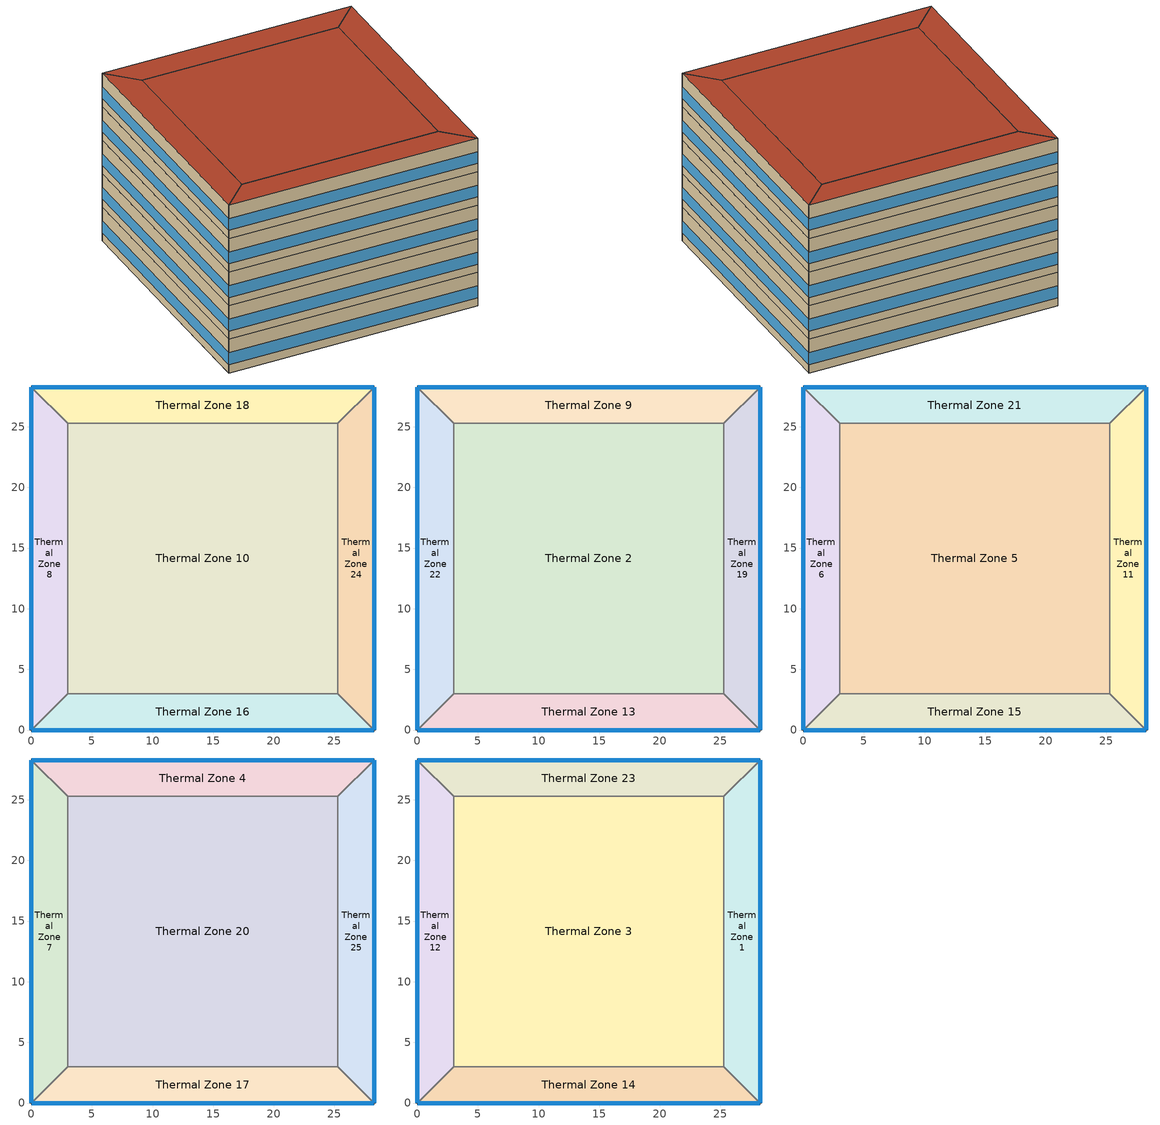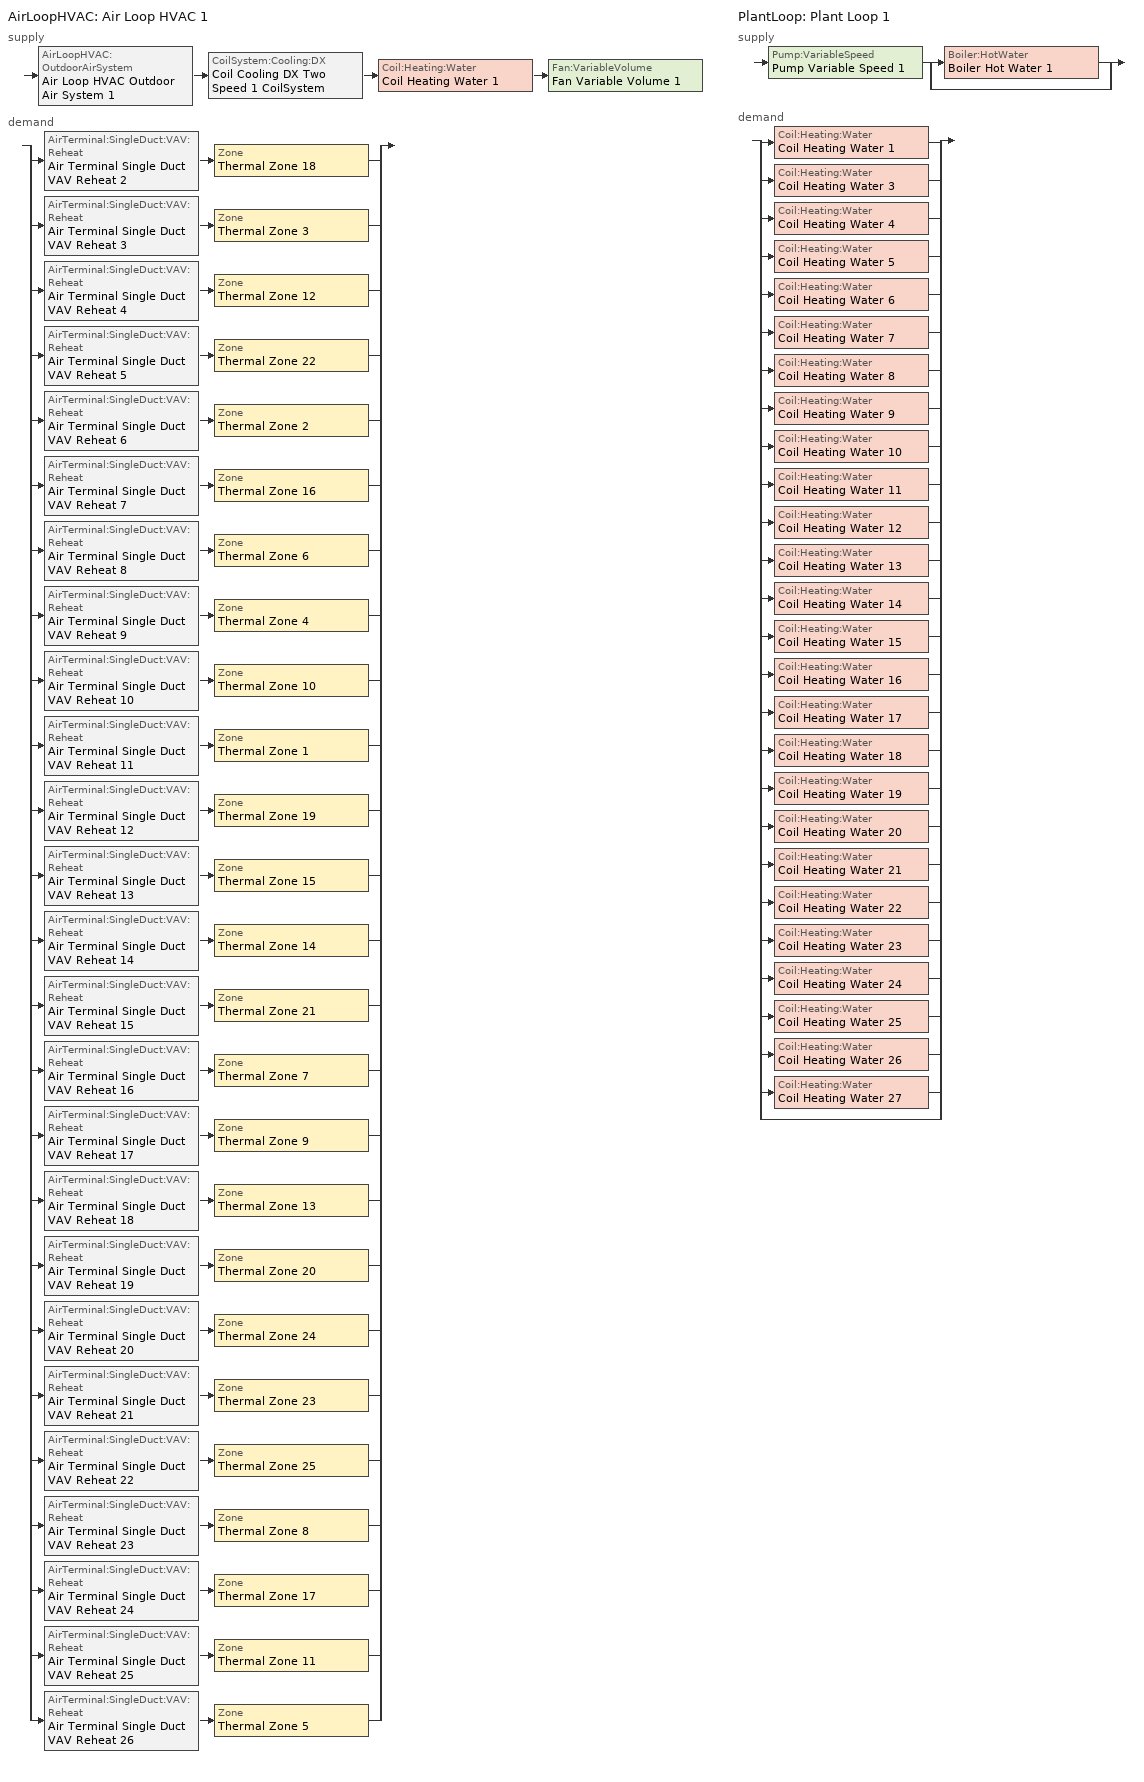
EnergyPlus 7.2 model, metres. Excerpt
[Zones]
Thermal Zone 8
 floor ground (000_ExtSlabCarpet_4in_ClimateZone 1-8): 0,0 0,28.28 3,25.28 3,3 z0
 wall outside (ASHRAE_189.1-2009_ExtWall_SteelFrame_ClimateZone 4-8): 0,28.28 0,0 z0:4
 wall to Thermal Zone 10 (000_Interior Wall): 3,3 3,25.28 z0:4
 wall to Thermal Zone 18 (000_Interior Wall): 3,25.28 0,28.28 z0:4
 wall to Thermal Zone 16 (000_Interior Wall): 0,0 3,3 z0:4
 window (ASHRAE_189.1-2009_ExtWindow_ClimateZone 4-5): 0,28.26 0,0.03 z1:2.4
Thermal Zone 18
 floor ground (000_ExtSlabCarpet_4in_ClimateZone 1-8): 0,28.28 28.28,28.28 25.28,25.28 3,25.28 z0
 wall outside (ASHRAE_189.1-2009_ExtWall_SteelFrame_ClimateZone 4-8): 28.28,28.28 0,28.28 z0:4
 wall to Thermal Zone 24 (000_Interior Wall): 25.28,25.28 28.28,28.28 z0:4
 wall to Thermal Zone 10 (000_Interior Wall): 3,25.28 25.28,25.28 z0:4
 window (ASHRAE_189.1-2009_ExtWindow_ClimateZone 4-5): 28.26,28.28 0.03,28.28 z1:2.4
Thermal Zone 16
 floor ground (000_ExtSlabCarpet_4in_ClimateZone 1-8): 28.28,0 0,0 3,3 25.28,3 z0
 wall outside (ASHRAE_189.1-2009_ExtWall_SteelFrame_ClimateZone 4-8): 0,0 28.28,0 z0:4
 wall to Thermal Zone 24 (000_Interior Wall): 28.28,0 25.28,3 z0:4
 wall to Thermal Zone 10 (000_Interior Wall): 25.28,3 3,3 z0:4
 window (ASHRAE_189.1-2009_ExtWindow_ClimateZone 4-5): 0.03,0 28.26,0 z1:2.4
Thermal Zone 10
 floor ground (000_ExtSlabCarpet_4in_ClimateZone 1-8): 3,3 3,25.28 25.28,25.28 25.28,3 z0
 wall to Thermal Zone 24 (000_Interior Wall): 25.28,3 25.28,25.28 z0:4
Thermal Zone 24
 floor ground (000_ExtSlabCarpet_4in_ClimateZone 1-8): 28.28,28.28 28.28,0 25.28,3 25.28,25.28 z0
 wall outside (ASHRAE_189.1-2009_ExtWall_SteelFrame_ClimateZone 4-8): 28.28,0 28.28,28.28 z0:4
 window (ASHRAE_189.1-2009_ExtWindow_ClimateZone 4-5): 28.28,0.03 28.28,28.26 z1:2.4
Thermal Zone 19
 floor to Thermal Zone 24 (000_Interior Floor): 28.28,28.28 28.28,0 25.28,3 25.28,25.28 z4
 wall outside (ASHRAE_189.1-2009_ExtWall_SteelFrame_ClimateZone 4-8): 28.28,0 28.28,28.28 z4:8
 wall to Thermal Zone 2 (000_Interior Wall): 25.28,25.28 25.28,3 z4:8
 wall to Thermal Zone 9 (000_Interior Wall): 28.28,28.28 25.28,25.28 z4:8
 wall to Thermal Zone 13 (000_Interior Wall): 25.28,3 28.28,0 z4:8
 window (ASHRAE_189.1-2009_ExtWindow_ClimateZone 4-5): 28.28,0.03 28.28,28.26 z5:6.4
Thermal Zone 9
 floor to Thermal Zone 18 (000_Interior Floor): 0,28.28 28.28,28.28 25.28,25.28 3,25.28 z4
 wall outside (ASHRAE_189.1-2009_ExtWall_SteelFrame_ClimateZone 4-8): 28.28,28.28 0,28.28 z4:8
 wall to Thermal Zone 2 (000_Interior Wall): 3,25.28 25.28,25.28 z4:8
 wall to Thermal Zone 22 (000_Interior Wall): 0,28.28 3,25.28 z4:8
 window (ASHRAE_189.1-2009_ExtWindow_ClimateZone 4-5): 28.26,28.28 0.03,28.28 z5:6.4
Thermal Zone 2
 floor to Thermal Zone 10 (000_Interior Floor): 3,3 3,25.28 25.28,25.28 25.28,3 z4
 wall to Thermal Zone 22 (000_Interior Wall): 3,25.28 3,3 z4:8
 wall to Thermal Zone 13 (000_Interior Wall): 3,3 25.28,3 z4:8
Thermal Zone 22
 floor to Thermal Zone 8 (000_Interior Floor): 0,0 0,28.28 3,25.28 3,3 z4
 wall outside (ASHRAE_189.1-2009_ExtWall_SteelFrame_ClimateZone 4-8): 0,28.28 0,0 z4:8
 wall to Thermal Zone 13 (000_Interior Wall): 0,0 3,3 z4:8
 window (ASHRAE_189.1-2009_ExtWindow_ClimateZone 4-5): 0,28.26 0,0.03 z5:6.4
Thermal Zone 13
 floor to Thermal Zone 16 (000_Interior Floor): 28.28,0 0,0 3,3 25.28,3 z4
 wall outside (ASHRAE_189.1-2009_ExtWall_SteelFrame_ClimateZone 4-8): 0,0 28.28,0 z4:8
 window (ASHRAE_189.1-2009_ExtWindow_ClimateZone 4-5): 0.03,0 28.26,0 z5:6.4
Thermal Zone 6
 floor to Thermal Zone 22 (000_Interior Floor): 0,0 0,28.28 3,25.28 3,3 z8
 wall outside (ASHRAE_189.1-2009_ExtWall_SteelFrame_ClimateZone 4-8): 0,28.28 0,0 z8:12
 wall to Thermal Zone 5 (000_Interior Wall): 3,3 3,25.28 z8:12
 wall to Thermal Zone 15 (000_Interior Wall): 0,0 3,3 z8:12
 wall to Thermal Zone 21 (000_Interior Wall): 3,25.28 0,28.28 z8:12
 window (ASHRAE_189.1-2009_ExtWindow_ClimateZone 4-5): 0,28.26 0,0.03 z9:10.4
Thermal Zone 11
 floor to Thermal Zone 19 (000_Interior Floor): 28.28,28.28 28.28,0 25.28,3 25.28,25.28 z8
 wall outside (ASHRAE_189.1-2009_ExtWall_SteelFrame_ClimateZone 4-8): 28.28,0 28.28,28.28 z8:12
 wall to Thermal Zone 21 (000_Interior Wall): 28.28,28.28 25.28,25.28 z8:12
 wall to Thermal Zone 5 (000_Interior Wall): 25.28,25.28 25.28,3 z8:12
 wall to Thermal Zone 15 (000_Interior Wall): 25.28,3 28.28,0 z8:12
 window (ASHRAE_189.1-2009_ExtWindow_ClimateZone 4-5): 28.28,0.03 28.28,28.26 z9:10.4
Thermal Zone 21
 floor to Thermal Zone 9 (000_Interior Floor): 0,28.28 28.28,28.28 25.28,25.28 3,25.28 z8
 wall outside (ASHRAE_189.1-2009_ExtWall_SteelFrame_ClimateZone 4-8): 28.28,28.28 0,28.28 z8:12
 wall to Thermal Zone 5 (000_Interior Wall): 3,25.28 25.28,25.28 z8:12
 window (ASHRAE_189.1-2009_ExtWindow_ClimateZone 4-5): 28.26,28.28 0.03,28.28 z9:10.4
Thermal Zone 15
 floor to Thermal Zone 13 (000_Interior Floor): 28.28,0 0,0 3,3 25.28,3 z8
 wall outside (ASHRAE_189.1-2009_ExtWall_SteelFrame_ClimateZone 4-8): 0,0 28.28,0 z8:12
 wall to Thermal Zone 5 (000_Interior Wall): 25.28,3 3,3 z8:12
 window (ASHRAE_189.1-2009_ExtWindow_ClimateZone 4-5): 0.03,0 28.26,0 z9:10.4
Thermal Zone 5
 floor to Thermal Zone 2 (000_Interior Floor): 3,3 3,25.28 25.28,25.28 25.28,3 z8
Thermal Zone 20
 floor to Thermal Zone 5 (000_Interior Floor): 3,3 3,25.28 25.28,25.28 25.28,3 z12
 wall to Thermal Zone 4 (000_Interior Wall): 25.28,25.28 3,25.28 z12:16
 wall to Thermal Zone 7 (000_Interior Wall): 3,25.28 3,3 z12:16
 wall to Thermal Zone 25 (000_Interior Wall): 25.28,3 25.28,25.28 z12:16
 wall to Thermal Zone 17 (000_Interior Wall): 3,3 25.28,3 z12:16
Thermal Zone 17
 floor to Thermal Zone 15 (000_Interior Floor): 28.28,0 0,0 3,3 25.28,3 z12
 wall outside (ASHRAE_189.1-2009_ExtWall_SteelFrame_ClimateZone 4-8): 0,0 28.28,0 z12:16
 wall to Thermal Zone 7 (000_Interior Wall): 3,3 0,0 z12:16
 wall to Thermal Zone 25 (000_Interior Wall): 28.28,0 25.28,3 z12:16
 window (ASHRAE_189.1-2009_ExtWindow_ClimateZone 4-5): 0.03,0 28.26,0 z13:14.4
Thermal Zone 7
 floor to Thermal Zone 6 (000_Interior Floor): 0,0 0,28.28 3,25.28 3,3 z12
 wall outside (ASHRAE_189.1-2009_ExtWall_SteelFrame_ClimateZone 4-8): 0,28.28 0,0 z12:16
 wall to Thermal Zone 4 (000_Interior Wall): 3,25.28 0,28.28 z12:16
 window (ASHRAE_189.1-2009_ExtWindow_ClimateZone 4-5): 0,28.26 0,0.03 z13:14.4
Thermal Zone 25
 floor to Thermal Zone 11 (000_Interior Floor): 28.28,28.28 28.28,0 25.28,3 25.28,25.28 z12
 wall outside (ASHRAE_189.1-2009_ExtWall_SteelFrame_ClimateZone 4-8): 28.28,0 28.28,28.28 z12:16
 wall to Thermal Zone 4 (000_Interior Wall): 28.28,28.28 25.28,25.28 z12:16
 window (ASHRAE_189.1-2009_ExtWindow_ClimateZone 4-5): 28.28,0.03 28.28,28.26 z13:14.4
Thermal Zone 4
 floor to Thermal Zone 21 (000_Interior Floor): 0,28.28 28.28,28.28 25.28,25.28 3,25.28 z12
 wall outside (ASHRAE_189.1-2009_ExtWall_SteelFrame_ClimateZone 4-8): 28.28,28.28 0,28.28 z12:16
 window (ASHRAE_189.1-2009_ExtWindow_ClimateZone 4-5): 28.26,28.28 0.03,28.28 z13:14.4
Thermal Zone 12
 floor to Thermal Zone 7 (000_Interior Floor): 0,0 0,28.28 3,25.28 3,3 z16
 wall outside (ASHRAE_189.1-2009_ExtWall_SteelFrame_ClimateZone 4-8): 0,28.28 0,0 z16:20
 wall to Thermal Zone 14 (000_Interior Wall): 0,0 3,3 z16:20
 wall to Thermal Zone 3 (000_Interior Wall): 3,3 3,25.28 z16:20
 wall to Thermal Zone 23 (000_Interior Wall): 3,25.28 0,28.28 z16:20
 window (ASHRAE_189.1-2009_ExtWindow_ClimateZone 4-5): 0,28.26 0,0.03 z17:18.4
 roof outside (ASHRAE_189.1-2009_ExtRoof_IEAD_ClimateZone 2-5): 3,3 3,25.28 0,28.28 0,0 z20
Thermal Zone 3
 floor to Thermal Zone 20 (000_Interior Floor): 3,3 3,25.28 25.28,25.28 25.28,3 z16
 wall to Thermal Zone 23 (000_Interior Wall): 25.28,25.28 3,25.28 z16:20
 wall to Thermal Zone 14 (000_Interior Wall): 3,3 25.28,3 z16:20
 wall to Thermal Zone 1 (000_Interior Wall): 25.28,3 25.28,25.28 z16:20
 roof outside (ASHRAE_189.1-2009_ExtRoof_IEAD_ClimateZone 2-5): 25.28,3 25.28,25.28 3,25.28 3,3 z20
Thermal Zone 1
 floor to Thermal Zone 25 (000_Interior Floor): 28.28,28.28 28.28,0 25.28,3 25.28,25.28 z16
 wall outside (ASHRAE_189.1-2009_ExtWall_SteelFrame_ClimateZone 4-8): 28.28,0 28.28,28.28 z16:20
 wall to Thermal Zone 23 (000_Interior Wall): 28.28,28.28 25.28,25.28 z16:20
 wall to Thermal Zone 14 (000_Interior Wall): 25.28,3 28.28,0 z16:20
 window (ASHRAE_189.1-2009_ExtWindow_ClimateZone 4-5): 28.28,0.03 28.28,28.26 z17:18.4
 roof outside (ASHRAE_189.1-2009_ExtRoof_IEAD_ClimateZone 2-5): 25.28,25.28 25.28,3 28.28,0 28.28,28.28 z20
Thermal Zone 23
 floor to Thermal Zone 4 (000_Interior Floor): 0,28.28 28.28,28.28 25.28,25.28 3,25.28 z16
 wall outside (ASHRAE_189.1-2009_ExtWall_SteelFrame_ClimateZone 4-8): 28.28,28.28 0,28.28 z16:20
 window (ASHRAE_189.1-2009_ExtWindow_ClimateZone 4-5): 28.26,28.28 0.03,28.28 z17:18.4
 roof outside (ASHRAE_189.1-2009_ExtRoof_IEAD_ClimateZone 2-5): 3,25.28 25.28,25.28 28.28,28.28 0,28.28 z20
Thermal Zone 14
 floor to Thermal Zone 17 (000_Interior Floor): 28.28,0 0,0 3,3 25.28,3 z16
 wall outside (ASHRAE_189.1-2009_ExtWall_SteelFrame_ClimateZone 4-8): 0,0 28.28,0 z16:20
 window (ASHRAE_189.1-2009_ExtWindow_ClimateZone 4-5): 0.03,0 28.26,0 z17:18.4
 roof outside (ASHRAE_189.1-2009_ExtRoof_IEAD_ClimateZone 2-5): 25.28,3 3,3 0,0 28.28,0 z20
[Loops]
AirLoopHVAC 'Air Loop HVAC 1'
 supply: AirLoopHVAC:OutdoorAirSystem 'Air Loop HVAC Outdoor Air System 1' > CoilSystem:Cooling:DX 'Coil Cooling DX Two Speed 1 CoilSystem' > Coil:Heating:Water 'Coil Heating Water 1' > Fan:VariableVolume 'Fan Variable Volume 1'
 demand: split
  | AirTerminal:SingleDuct:VAV:Reheat 'Air Terminal Single Duct VAV Reheat 2' > Zone 'Thermal Zone 18'
  | AirTerminal:SingleDuct:VAV:Reheat 'Air Terminal Single Duct VAV Reheat 3' > Zone 'Thermal Zone 3'
  | AirTerminal:SingleDuct:VAV:Reheat 'Air Terminal Single Duct VAV Reheat 4' > Zone 'Thermal Zone 12'
  | AirTerminal:SingleDuct:VAV:Reheat 'Air Terminal Single Duct VAV Reheat 5' > Zone 'Thermal Zone 22'
  | AirTerminal:SingleDuct:VAV:Reheat 'Air Terminal Single Duct VAV Reheat 6' > Zone 'Thermal Zone 2'
  | AirTerminal:SingleDuct:VAV:Reheat 'Air Terminal Single Duct VAV Reheat 7' > Zone 'Thermal Zone 16'
  | AirTerminal:SingleDuct:VAV:Reheat 'Air Terminal Single Duct VAV Reheat 8' > Zone 'Thermal Zone 6'
  | AirTerminal:SingleDuct:VAV:Reheat 'Air Terminal Single Duct VAV Reheat 9' > Zone 'Thermal Zone 4'
  | AirTerminal:SingleDuct:VAV:Reheat 'Air Terminal Single Duct VAV Reheat 10' > Zone 'Thermal Zone 10'
  | AirTerminal:SingleDuct:VAV:Reheat 'Air Terminal Single Duct VAV Reheat 11' > Zone 'Thermal Zone 1'
  | AirTerminal:SingleDuct:VAV:Reheat 'Air Terminal Single Duct VAV Reheat 12' > Zone 'Thermal Zone 19'
  | AirTerminal:SingleDuct:VAV:Reheat 'Air Terminal Single Duct VAV Reheat 13' > Zone 'Thermal Zone 15'
  | AirTerminal:SingleDuct:VAV:Reheat 'Air Terminal Single Duct VAV Reheat 14' > Zone 'Thermal Zone 14'
  | AirTerminal:SingleDuct:VAV:Reheat 'Air Terminal Single Duct VAV Reheat 15' > Zone 'Thermal Zone 21'
  | AirTerminal:SingleDuct:VAV:Reheat 'Air Terminal Single Duct VAV Reheat 16' > Zone 'Thermal Zone 7'
  | AirTerminal:SingleDuct:VAV:Reheat 'Air Terminal Single Duct VAV Reheat 17' > Zone 'Thermal Zone 9'
  | AirTerminal:SingleDuct:VAV:Reheat 'Air Terminal Single Duct VAV Reheat 18' > Zone 'Thermal Zone 13'
  | AirTerminal:SingleDuct:VAV:Reheat 'Air Terminal Single Duct VAV Reheat 19' > Zone 'Thermal Zone 20'
  | AirTerminal:SingleDuct:VAV:Reheat 'Air Terminal Single Duct VAV Reheat 20' > Zone 'Thermal Zone 24'
  | AirTerminal:SingleDuct:VAV:Reheat 'Air Terminal Single Duct VAV Reheat 21' > Zone 'Thermal Zone 23'
  | AirTerminal:SingleDuct:VAV:Reheat 'Air Terminal Single Duct VAV Reheat 22' > Zone 'Thermal Zone 25'
  | AirTerminal:SingleDuct:VAV:Reheat 'Air Terminal Single Duct VAV Reheat 23' > Zone 'Thermal Zone 8'
  | AirTerminal:SingleDuct:VAV:Reheat 'Air Terminal Single Duct VAV Reheat 24' > Zone 'Thermal Zone 17'
  | AirTerminal:SingleDuct:VAV:Reheat 'Air Terminal Single Duct VAV Reheat 25' > Zone 'Thermal Zone 11'
  | AirTerminal:SingleDuct:VAV:Reheat 'Air Terminal Single Duct VAV Reheat 26' > Zone 'Thermal Zone 5'
PlantLoop 'Plant Loop 1'
 supply: Pump:VariableSpeed 'Pump Variable Speed 1' > split
  | Boiler:HotWater 'Boiler Hot Water 1'
  | bypass
 demand: split
  | Coil:Heating:Water 'Coil Heating Water 1'
  | Coil:Heating:Water 'Coil Heating Water 3'
  | Coil:Heating:Water 'Coil Heating Water 4'
  | Coil:Heating:Water 'Coil Heating Water 5'
  | Coil:Heating:Water 'Coil Heating Water 6'
  | Coil:Heating:Water 'Coil Heating Water 7'
  | Coil:Heating:Water 'Coil Heating Water 8'
  | Coil:Heating:Water 'Coil Heating Water 9'
  | Coil:Heating:Water 'Coil Heating Water 10'
  | Coil:Heating:Water 'Coil Heating Water 11'
  | Coil:Heating:Water 'Coil Heating Water 12'
  | Coil:Heating:Water 'Coil Heating Water 13'
  | Coil:Heating:Water 'Coil Heating Water 14'
  | Coil:Heating:Water 'Coil Heating Water 15'
  | Coil:Heating:Water 'Coil Heating Water 16'
  | Coil:Heating:Water 'Coil Heating Water 17'
  | Coil:Heating:Water 'Coil Heating Water 18'
  | Coil:Heating:Water 'Coil Heating Water 19'
  | Coil:Heating:Water 'Coil Heating Water 20'
  | Coil:Heating:Water 'Coil Heating Water 21'
  | Coil:Heating:Water 'Coil Heating Water 22'
  | Coil:Heating:Water 'Coil Heating Water 23'
  | Coil:Heating:Water 'Coil Heating Water 24'
  | Coil:Heating:Water 'Coil Heating Water 25'
  | Coil:Heating:Water 'Coil Heating Water 26'
  | Coil:Heating:Water 'Coil Heating Water 27'
  | bypass
[Building]
Building 1
[Material] Thermal Absorptance=0.9
Name | Roughness | Thickness {m} | Conductivity {W/m-K} | Density {kg/m3} | Specific Heat {J/kg-K} | Solar Absorptance | Visible Absorptance
000_F16 Acoustic tile | MediumSmooth | 0.0191 | 0.06 | 368 | 590 | 0.7 | 0.7
1/2IN Gypsum | Smooth | 0.0127 | 0.16 | 784.9 | 830 | 0.92 | 0.92
000_M11 100mm lightweight concrete | MediumRough | 0.1016 | 0.53 | 1280 | 840 | 0.7 | 0.7
000_G01a 19mm gypsum board | MediumSmooth | 0.019 | 0.16 | 800 | 1090 | 0.7 | 0.7
Roof Insulation [21] | MediumRough | 0.2105 | 0.049 | 265 | 836.8 | 0.7 | 0.7
Wall Insulation [39] | MediumRough | 0.1184 | 0.045 | 265 | 836.8 | 0.7 | 0.7
MAT-CC05 4 HW CONCRETE | Rough | 0.1016 | 1.311 | 2240 | 836.8 | 0.7 | 0.7
Roof Membrane | VeryRough | 0.0095 | 0.16 | 1121.29 | 1460 | 0.7 | 0.7
Metal Decking | MediumSmooth | 0.0015 | 45.006 | 7680 | 418.4 | 0.7 | 0.3
[Material:AirGap]
Name | Thermal Resistance {m2-K/W}
000_F04 Wall air space resistance | 0.15
000_F05 Ceiling air space resistance | 0.18
[Material:NoMass] Thermal Absorptance=0.9; Solar Absorptance=0.7
Name | Roughness | Thermal Resistance {m2-K/W} | Visible Absorptance
MAT-SHEATH | Rough | 0.3626 | 0.7
CP02 CARPET PAD | VeryRough | 0.2165 | 0.8
[WindowMaterial:Glazing]
Theoretical Glass [207]: Optical Data Type=SpectralAverage; Thickness {m}=0.003; Solar Transmittance at Normal Incidence=0.3311; Front Side Solar Reflectance at Normal Incidence=0.6189; Back Side Solar Reflectance at Normal Incidence=0.6189; Visible Transmittance at Normal Incidence=0.44; Front Side Visible Reflectance at Normal Incidence=0.51; Back Side Visible Reflectance at Normal Incidence=0.51; Infrared Transmittance at Normal Incidence=0; Front Side Infrared Hemispherical Emissivity=0.9; Back Side Infrared Hemispherical Emissivity=0.9; Conductivity {W/m-K}=0.0133; Dirt Correction Factor for Solar and Visible Transmittance=1; Solar Diffusing=No
[Construction]
000_Interior Wall: 000_G01a 19mm gypsum board, 000_F04 Wall air space resistance, 000_G01a 19mm gypsum board
ASHRAE_189.1-2009_ExtWall_SteelFrame_ClimateZone 4-8: MAT-SHEATH, Wall Insulation [39], 1/2IN Gypsum
000_Interior Floor: 000_F16 Acoustic tile, 000_F05 Ceiling air space resistance, 000_M11 100mm lightweight concrete
000_ExtSlabCarpet_4in_ClimateZone 1-8: MAT-CC05 4 HW CONCRETE, CP02 CARPET PAD
ASHRAE_189.1-2009_ExtWindow_ClimateZone 4-5: Theoretical Glass [207]
ASHRAE_189.1-2009_ExtRoof_IEAD_ClimateZone 2-5: Roof Membrane, Roof Insulation [21], Metal Decking
[AirLoopHVAC]
Air Loop HVAC 1: Design Supply Air Flow Rate {m3/s}=AutoSize
[Sizing:System]
Air Loop HVAC 1: Type of Load to Size On=Sensible; Design Outdoor Air Flow Rate {m3/s}=Autosize; Minimum System Air Flow Ratio=0.3; Preheat Design Temperature {C}=7; Preheat Design Humidity Ratio {kgWater/kgDryAir}=0.008; Precool Design Temperature {C}=12.8; Precool Design Humidity Ratio {kgWater/kgDryAir}=0.008; Central Cooling Design Supply Air Temperature {C}=12.8; Central Heating Design Supply Air Temperature {C}=12.8; Sizing Option=NonCoincident; 100% Outdoor Air in Cooling=Yes; 100% Outdoor Air in Heating=Yes; Central Cooling Design Supply Air Humidity Ratio {kgWater/kgDryAir}=0.0085; Central Heating Design Supply Air Humidity Ratio {kgWater/kgDryAir}=0.008; Cooling Design Air Flow Method=DesignDay; Cooling Design Air Flow Rate {m3/s}=0; Heating Design Air Flow Method=DesignDay; Heating Design Air Flow Rate {m3/s}=0; System Outdoor Air Method=ZoneSum
[Controller:WaterCoil]
Controller Water Coil 1: Control Variable=Temperature; Action=Normal; Actuator Variable=Flow; Controller Convergence Tolerance {deltaC}=Autosize; Maximum Actuated Flow {m3/s}=Autosize; Minimum Actuated Flow {m3/s}=1e-07
[AvailabilityManager:Scheduled]
Name | Schedule
AvailabilityManager:Scheduled {5e73e6a3-a9cb-4ca0-ac29-1462d65e57db} | Schedule:Compact {6bc9d816-f99a-4925-96c2-8d6ac2204c39}
AvailabilityManager:Scheduled {b8d0fd35-af10-4769-a643-c630f44d2800} | Schedule:Compact {3e1e6a80-08d7-406e-bb51-3cfbaccd9bda}
[Controller:OutdoorAir]
Controller Outdoor Air 1: Minimum Outdoor Air Flow Rate {m3/s}=Autosize; Maximum Outdoor Air Flow Rate {m3/s}=Autosize; Economizer Control Type=FixedDryBulb; Economizer Control Action Type=ModulateFlow; Economizer Maximum Limit Dry-Bulb Temperature {C}=30; Economizer Maximum Limit Enthalpy {J/kg}=64000; Economizer Minimum Limit Dry-Bulb Temperature {C}=-100; Lockout Type=NoLockout; Minimum Limit Type=FixedMinimum; High Humidity Control=No; Control High Indoor Humidity Based on Outdoor Humidity Ratio=Yes; Heat Recovery Bypass Control Type=BypassWhenOAFlowGreaterThanMinimum
[SetpointManager:MixedAir] Control Variable=Temperature
Setpoint Manager Mixed Air 3; Setpoint Manager Mixed Air 2; Setpoint Manager Mixed Air 1
[CoilSystem:Cooling:DX]
Coil Cooling DX Two Speed 1 CoilSystem: Availability Schedule=Always_On; Cooling Coil=Coil Cooling DX Two Speed 1
[Coil:Cooling:DX:TwoSpeed]
Coil Cooling DX Two Speed 1: Availability Schedule=Always_On; Rated High Speed Total Cooling Capacity {W}=Autosize; Rated High Speed Sensible Heat Ratio=Autosize; Rated High Speed COP {W/W}=5.5; Rated High Speed Air Flow Rate {m3/s}=Autosize; Total Cooling Capacity Function of Temperature Curve=Curve Biquadratic 1; Total Cooling Capacity Function of Flow Fraction Curve=Curve Quadratic 1; Energy Input Ratio Function of Temperature Curve=Curve Biquadratic 2; Energy Input Ratio Function of Flow Fraction Curve=Curve Quadratic 2; Part Load Fraction Correlation Curve=Curve Quadratic 3; Rated Low Speed Total Cooling Capacity {W}=Autosize; Rated Low Speed Sensible Heat Ratio=0.69; Rated Low Speed COP {W/W}=6.6; Rated Low Speed Air Flow Rate {m3/s}=Autosize; Low Speed Total Cooling Capacity Function of Temperature Curve=Curve Biquadratic 3; Low Speed Energy Input Ratio Function of Temperature Curve=Curve Biquadratic 4; Condenser Type=AirCooled; High Speed Evaporative Condenser Effectiveness=0; Low Speed Evaporative Condenser Effectiveness=0; Basin Heater Capacity {W/K}=10; Basin Heater Setpoint Temperature {C}=2
[Coil:Heating:Water] Availability Schedule=Always_On; U-Factor Times Area Value {W/K}=Autosize; Maximum Water Flow Rate {m3/s}=Autosize; Performance Input Method=UFactorTimesAreaAndDesignWaterFlowRate; Rated Capacity {W}=Autosize; Rated Inlet Water Temperature {C}=82.2; Rated Inlet Air Temperature {C}=16.6; Rated Outlet Water Temperature {C}=71.1; Rated Outlet Air Temperature {C}=32.2; Rated Ratio for Air and Water Convection=0.5
Coil Heating Water 1; Coil Heating Water 3; Coil Heating Water 4; Coil Heating Water 5; Coil Heating Water 6; Coil Heating Water 7; Coil Heating Water 8; Coil Heating Water 9; Coil Heating Water 10; Coil Heating Water 11; Coil Heating Water 12; Coil Heating Water 13; Coil Heating Water 14; Coil Heating Water 15; Coil Heating Water 16; Coil Heating Water 17; Coil Heating Water 18; Coil Heating Water 19; Coil Heating Water 20; Coil Heating Water 21; Coil Heating Water 22; Coil Heating Water 23; Coil Heating Water 24; Coil Heating Water 25; Coil Heating Water 26; Coil Heating Water 27
[Fan:VariableVolume]
Fan Variable Volume 1: Availability Schedule=Always_On; Fan Efficiency=0.5; Pressure Rise {Pa}=500; Maximum Flow Rate {m3/s}=AutoSize; Fan Power Minimum Flow Rate Input Method=FixedFlowRate; Fan Power Minimum Flow Fraction=0; Fan Power Minimum Air Flow Rate {m3/s}=0; Motor Efficiency=0.93; Motor In Airstream Fraction=1; Fan Power Coefficient 1=0.0407599; Fan Power Coefficient 2=0.088045; Fan Power Coefficient 3=-0.0729261; Fan Power Coefficient 4=0.94374; Fan Power Coefficient 5=0
[SetpointManager:Scheduled] Control Variable=Temperature
Name | Schedule
Setpoint Manager Scheduled 1 | Deck_Temperature
Setpoint Manager Scheduled 2 | Hot_Water_Temperature
[AirTerminal:SingleDuct:VAV:Reheat] Availability Schedule=Always_On; Maximum Air Flow Rate {m3/s}=Autosize; Zone Minimum Air Flow Input Method=Constant; Constant Minimum Air Flow Fraction=0.3; Fixed Minimum Air Flow Rate {m3/s}=0.3; Maximum Hot Water or Steam Flow Rate {m3/s}=Autosize; Minimum Hot Water or Steam Flow Rate {m3/s}=0; Convergence Tolerance=0.001; Damper Heating Action=Normal; Maximum Flow per Zone Floor Area During Reheat {m3/s-m2}=Autocalculate; Maximum Flow Fraction During Reheat=Autocalculate; Maximum Reheat Air Temperature {C}=35
Name | Reheat Coil
Air Terminal Single Duct VAV Reheat 2 | Coil Heating Water 3
Air Terminal Single Duct VAV Reheat 3 | Coil Heating Water 4
Air Terminal Single Duct VAV Reheat 4 | Coil Heating Water 5
Air Terminal Single Duct VAV Reheat 5 | Coil Heating Water 6
Air Terminal Single Duct VAV Reheat 6 | Coil Heating Water 7
Air Terminal Single Duct VAV Reheat 7 | Coil Heating Water 8
Air Terminal Single Duct VAV Reheat 8 | Coil Heating Water 9
Air Terminal Single Duct VAV Reheat 9 | Coil Heating Water 10
Air Terminal Single Duct VAV Reheat 10 | Coil Heating Water 11
Air Terminal Single Duct VAV Reheat 11 | Coil Heating Water 12
Air Terminal Single Duct VAV Reheat 12 | Coil Heating Water 13
Air Terminal Single Duct VAV Reheat 13 | Coil Heating Water 14
Air Terminal Single Duct VAV Reheat 14 | Coil Heating Water 15
Air Terminal Single Duct VAV Reheat 15 | Coil Heating Water 16
Air Terminal Single Duct VAV Reheat 16 | Coil Heating Water 17
Air Terminal Single Duct VAV Reheat 17 | Coil Heating Water 18
Air Terminal Single Duct VAV Reheat 18 | Coil Heating Water 19
Air Terminal Single Duct VAV Reheat 19 | Coil Heating Water 20
Air Terminal Single Duct VAV Reheat 20 | Coil Heating Water 21
Air Terminal Single Duct VAV Reheat 21 | Coil Heating Water 22
Air Terminal Single Duct VAV Reheat 22 | Coil Heating Water 23
Air Terminal Single Duct VAV Reheat 23 | Coil Heating Water 24
Air Terminal Single Duct VAV Reheat 24 | Coil Heating Water 25
Air Terminal Single Duct VAV Reheat 25 | Coil Heating Water 26
Air Terminal Single Duct VAV Reheat 26 | Coil Heating Water 27
[PlantLoop]
Plant Loop 1: Fluid Type=Water; Plant Equipment Operation Scheme=Plant Loop 1 Operation Scheme List; Maximum Loop Temperature {C}=100; Minimum Loop Temperature {C}=0; Maximum Loop Flow Rate {m3/s}=Autosize; Minimum Loop Flow Rate {m3/s}=0; Plant Loop Volume {m3}=Autocalculate; Load Distribution Scheme=Optimal
[PlantEquipmentOperationSchemes]
Plant Loop 1 Operation Scheme List: Control Scheme Object Type 1=PlantEquipmentOperation:HeatingLoad; Control Scheme Name 1=Plant Loop 1 Heating Operation Scheme; Control Scheme Schedule Name 1=Plant Loop 1 On Schedule
[PlantEquipmentOperation:HeatingLoad]
Plant Loop 1 Heating Operation Scheme: Load Range Lower Limit 1 {W}=0; Load Range Upper Limit 1 {W}=1000000000; Range Equipment List Name 1=Plant Loop 1 Heating Equipment List
[PlantEquipmentList]
Plant Loop 1 Heating Equipment List: Boiler:HotWater, Boiler Hot Water 1
[Sizing:Plant]
Plant Loop 1: Loop Type=Heating; Design Loop Exit Temperature {C}=82; Loop Design Temperature Difference {deltaC}=11
[Pump:VariableSpeed]
Pump Variable Speed 1: Rated Flow Rate {m3/s}=Autosize; Rated Pump Head {Pa}=179352; Rated Power Consumption {W}=Autosize; Motor Efficiency=0.9; Fraction of Motor Inefficiencies to Fluid Stream=0; Coefficient 1 of the Part Load Performance Curve=0; Coefficient 2 of the Part Load Performance Curve=1; Coefficient 3 of the Part Load Performance Curve=0; Coefficient 4 of the Part Load Performance Curve=0; Minimum Flow Rate {m3/s}=0; Pump Control Type=Intermittent
[Boiler:HotWater]
Boiler Hot Water 1: Fuel Type=NaturalGas; Nominal Capacity {W}=Autosize; Nominal Thermal Efficiency=0.66; Design Water Outlet Temperature {C}=82; Design Water Flow Rate {m3/s}=Autosize; Minimum Part Load Ratio=0; Maximum Part Load Ratio=1; Optimum Part Load Ratio=1; Water Outlet Upper Temperature Limit {C}=99; Boiler Flow Mode=ConstantFlow; Parasitic Electric Load {W}=0; Sizing Factor=1
[Zone]
Thermal Zone 12; Thermal Zone 19; Thermal Zone 3; Thermal Zone 8; Thermal Zone 18; Thermal Zone 1; Thermal Zone 16; Thermal Zone 9; Thermal Zone 20; Thermal Zone 17; Thermal Zone 7; Thermal Zone 2; Thermal Zone 6; Thermal Zone 25; Thermal Zone 10; Thermal Zone 22; Thermal Zone 11; Thermal Zone 4; Thermal Zone 23; Thermal Zone 13; Thermal Zone 24; Thermal Zone 21; Thermal Zone 15; Thermal Zone 14; Thermal Zone 5
[ZoneControl:Thermostat] Control Object Type 1=ThermostatSetpoint:DualSetpoint; Control Name 1=Thermostat Setpoint Dual Setpoint 1
Name | Zone or ZoneList | Control Type Schedule
Thermal Zone 12 Thermostat | Thermal Zone 12 | Thermal Zone 12 Thermostat Schedule
Thermal Zone 19 Thermostat | Thermal Zone 19 | Thermal Zone 19 Thermostat Schedule
Thermal Zone 3 Thermostat | Thermal Zone 3 | Thermal Zone 3 Thermostat Schedule
Thermal Zone 8 Thermostat | Thermal Zone 8 | Thermal Zone 8 Thermostat Schedule
Thermal Zone 18 Thermostat | Thermal Zone 18 | Thermal Zone 18 Thermostat Schedule
Thermal Zone 1 Thermostat | Thermal Zone 1 | Thermal Zone 1 Thermostat Schedule
Thermal Zone 16 Thermostat | Thermal Zone 16 | Thermal Zone 16 Thermostat Schedule
Thermal Zone 9 Thermostat | Thermal Zone 9 | Thermal Zone 9 Thermostat Schedule
Thermal Zone 20 Thermostat | Thermal Zone 20 | Thermal Zone 20 Thermostat Schedule
Thermal Zone 17 Thermostat | Thermal Zone 17 | Thermal Zone 17 Thermostat Schedule
Thermal Zone 7 Thermostat | Thermal Zone 7 | Thermal Zone 7 Thermostat Schedule
Thermal Zone 2 Thermostat | Thermal Zone 2 | Thermal Zone 2 Thermostat Schedule
Thermal Zone 6 Thermostat | Thermal Zone 6 | Thermal Zone 6 Thermostat Schedule
Thermal Zone 25 Thermostat | Thermal Zone 25 | Thermal Zone 25 Thermostat Schedule
Thermal Zone 10 Thermostat | Thermal Zone 10 | Thermal Zone 10 Thermostat Schedule
Thermal Zone 22 Thermostat | Thermal Zone 22 | Thermal Zone 22 Thermostat Schedule
Thermal Zone 11 Thermostat | Thermal Zone 11 | Thermal Zone 11 Thermostat Schedule
Thermal Zone 4 Thermostat | Thermal Zone 4 | Thermal Zone 4 Thermostat Schedule
Thermal Zone 23 Thermostat | Thermal Zone 23 | Thermal Zone 23 Thermostat Schedule
Thermal Zone 13 Thermostat | Thermal Zone 13 | Thermal Zone 13 Thermostat Schedule
Thermal Zone 24 Thermostat | Thermal Zone 24 | Thermal Zone 24 Thermostat Schedule
Thermal Zone 21 Thermostat | Thermal Zone 21 | Thermal Zone 21 Thermostat Schedule
Thermal Zone 15 Thermostat | Thermal Zone 15 | Thermal Zone 15 Thermostat Schedule
Thermal Zone 14 Thermostat | Thermal Zone 14 | Thermal Zone 14 Thermostat Schedule
Thermal Zone 5 Thermostat | Thermal Zone 5 | Thermal Zone 5 Thermostat Schedule
[ThermostatSetpoint:DualSetpoint]
Thermostat Setpoint Dual Setpoint 1: Heating Setpoint Temperature Schedule=Heating Sch; Cooling Setpoint Temperature Schedule=Cooling Sch
[Zone equipment]
Thermal Zone 12: Air Terminal Single Duct VAV Reheat 4
Thermal Zone 19: Air Terminal Single Duct VAV Reheat 12
Thermal Zone 3: Air Terminal Single Duct VAV Reheat 3
Thermal Zone 8: Air Terminal Single Duct VAV Reheat 23
Thermal Zone 18: Air Terminal Single Duct VAV Reheat 2
Thermal Zone 1: Air Terminal Single Duct VAV Reheat 11
Thermal Zone 16: Air Terminal Single Duct VAV Reheat 7
Thermal Zone 9: Air Terminal Single Duct VAV Reheat 17
Thermal Zone 20: Air Terminal Single Duct VAV Reheat 19
Thermal Zone 17: Air Terminal Single Duct VAV Reheat 24
Thermal Zone 7: Air Terminal Single Duct VAV Reheat 16
Thermal Zone 2: Air Terminal Single Duct VAV Reheat 6
Thermal Zone 6: Air Terminal Single Duct VAV Reheat 8
Thermal Zone 25: Air Terminal Single Duct VAV Reheat 22
Thermal Zone 10: Air Terminal Single Duct VAV Reheat 10
Thermal Zone 22: Air Terminal Single Duct VAV Reheat 5
Thermal Zone 11: Air Terminal Single Duct VAV Reheat 25
Thermal Zone 4: Air Terminal Single Duct VAV Reheat 9
Thermal Zone 23: Air Terminal Single Duct VAV Reheat 21
Thermal Zone 13: Air Terminal Single Duct VAV Reheat 18
Thermal Zone 24: Air Terminal Single Duct VAV Reheat 20
Thermal Zone 21: Air Terminal Single Duct VAV Reheat 15
Thermal Zone 15: Air Terminal Single Duct VAV Reheat 13
Thermal Zone 14: Air Terminal Single Duct VAV Reheat 14
Thermal Zone 5: Air Terminal Single Duct VAV Reheat 26
[Schedule:Day:Interval]
Deck_Temperature_Winter_Design_Day; Deck_Temperature_Default; Deck_Temperature_Summer_Design_Day: No, 24:00, 12.8
Hot_Water_Temperature_Winter_Design_Day; Hot_Water_Temperature_Default; Hot_Water_Temperature_Summer_Design_Day: No, 24:00, 67
Always_On_Winter_Design_Day; Always_On_Summer_Design_Day; Always_On_Default: No, 24:00, 1
Heating Sch Default: No, 24:00, 24
Cooling Sch Default: No, 24:00, 28
[Schedule:Week:Daily]
Schedule:Week:Daily {c6af263d-ed16-423f-9ed0-104f7cf13af3}: Always_On_Default, Always_On_Default, Always_On_Default, Always_On_Default, Always_On_Default, Always_On_Default, Always_On_Default, Always_On_Default, Always_On_Summer_Design_Day, Always_On_Winter_Design_Day, Always_On_Default, Always_On_Default
Schedule:Week:Daily {4f842898-8318-407c-8e74-d62e79760947}: Deck_Temperature_Default, Deck_Temperature_Default, Deck_Temperature_Default, Deck_Temperature_Default, Deck_Temperature_Default, Deck_Temperature_Default, Deck_Temperature_Default, Deck_Temperature_Default, Deck_Temperature_Summer_Design_Day, Deck_Temperature_Winter_Design_Day, Deck_Temperature_Default, Deck_Temperature_Default
Schedule:Week:Daily {4523d2db-f589-41d2-adea-ac34598f1cb4}: Hot_Water_Temperature_Default, Hot_Water_Temperature_Default, Hot_Water_Temperature_Default, Hot_Water_Temperature_Default, Hot_Water_Temperature_Default, Hot_Water_Temperature_Default, Hot_Water_Temperature_Default, Hot_Water_Temperature_Default, Hot_Water_Temperature_Summer_Design_Day, Hot_Water_Temperature_Winter_Design_Day, Hot_Water_Temperature_Default, Hot_Water_Temperature_Default
Schedule:Week:Daily {ddab6af8-056d-4687-abe1-b2974526b5bb}: Cooling Sch Default, Cooling Sch Default, Cooling Sch Default, Cooling Sch Default, Cooling Sch Default, Cooling Sch Default, Cooling Sch Default, Cooling Sch Default, Cooling Sch Default, Cooling Sch Default, Cooling Sch Default, Cooling Sch Default
Schedule:Week:Daily {983b1147-0798-41e3-8bc3-cc79b3b4b741}: Heating Sch Default, Heating Sch Default, Heating Sch Default, Heating Sch Default, Heating Sch Default, Heating Sch Default, Heating Sch Default, Heating Sch Default, Heating Sch Default, Heating Sch Default, Heating Sch Default, Heating Sch Default
[Schedule:Year]
Always_On: Schedule:Week:Daily {c6af263d-ed16-423f-9ed0-104f7cf13af3}, 1, 1, 12, 31
Deck_Temperature: Schedule:Week:Daily {4f842898-8318-407c-8e74-d62e79760947}, 1, 1, 12, 31
Hot_Water_Temperature: Schedule:Week:Daily {4523d2db-f589-41d2-adea-ac34598f1cb4}, 1, 1, 12, 31
Cooling Sch: Schedule:Week:Daily {ddab6af8-056d-4687-abe1-b2974526b5bb}, 1, 1, 12, 31
Heating Sch: Schedule:Week:Daily {983b1147-0798-41e3-8bc3-cc79b3b4b741}, 1, 1, 12, 31
[Schedule:Compact]
Schedule:Compact {6bc9d816-f99a-4925-96c2-8d6ac2204c39}; Schedule:Compact {3e1e6a80-08d7-406e-bb51-3cfbaccd9bda}; Plant Loop 1 On Schedule: Through: 12/31, For: AllDays, Until: 24:00, 1
Thermal Zone 12 Thermostat Schedule; Thermal Zone 19 Thermostat Schedule; Thermal Zone 3 Thermostat Schedule; Thermal Zone 8 Thermostat Schedule; Thermal Zone 18 Thermostat Schedule; Thermal Zone 1 Thermostat Schedule; Thermal Zone 16 Thermostat Schedule; Thermal Zone 9 Thermostat Schedule; Thermal Zone 20 Thermostat Schedule; Thermal Zone 17 Thermostat Schedule; Thermal Zone 7 Thermostat Schedule; Thermal Zone 2 Thermostat Schedule; Thermal Zone 6 Thermostat Schedule; Thermal Zone 25 Thermostat Schedule; Thermal Zone 10 Thermostat Schedule; Thermal Zone 22 Thermostat Schedule; Thermal Zone 11 Thermostat Schedule; Thermal Zone 4 Thermostat Schedule; Thermal Zone 23 Thermostat Schedule; Thermal Zone 13 Thermostat Schedule; Thermal Zone 24 Thermostat Schedule; Thermal Zone 21 Thermostat Schedule; Thermal Zone 15 Thermostat Schedule; Thermal Zone 14 Thermostat Schedule; Thermal Zone 5 Thermostat Schedule: Through: 12/31, For: AllDays, Until: 24:00, 4
[Curve:Biquadratic]
Name | Coefficient1 Constant | Coefficient2 x | Coefficient3 x**2 | Coefficient4 y | Coefficient5 y**2 | Coefficient6 x*y | Minimum Value of x {BasedOnField A2} | Maximum Value of x {BasedOnField A2} | Minimum Value of y {BasedOnField A3} | Maximum Value of y {BasedOnField A3}
Curve Biquadratic 1 | 0.42415 | 0.04426 | -0.00042 | 0.00333 | -8e-05 | -0.00021 | 17 | 22 | 13 | 46
Curve Biquadratic 2 | 1.23649 | -0.02431 | 0.00057 | -0.01434 | 0.00063 | -0.00038 | 17 | 22 | 13 | 46
Curve Biquadratic 3; Curve Biquadratic 4 | 0 | 0 | 0 | 0 | 0 | 0 | 0 | 1 | 0 | 1
[Curve:Quadratic]
Name | Coefficient1 Constant | Coefficient2 x | Coefficient3 x**2 | Minimum Value of x {BasedOnField A2} | Maximum Value of x {BasedOnField A2}
Curve Quadratic 1 | 0.77136 | 0.34053 | -0.11088 | 0.75918 | 1.13877
Curve Quadratic 2 | 1.2055 | -0.32953 | 0.12308 | 0.75918 | 1.13877
Curve Quadratic 3 | 0.771 | 0.229 | 0 | 0 | 1
